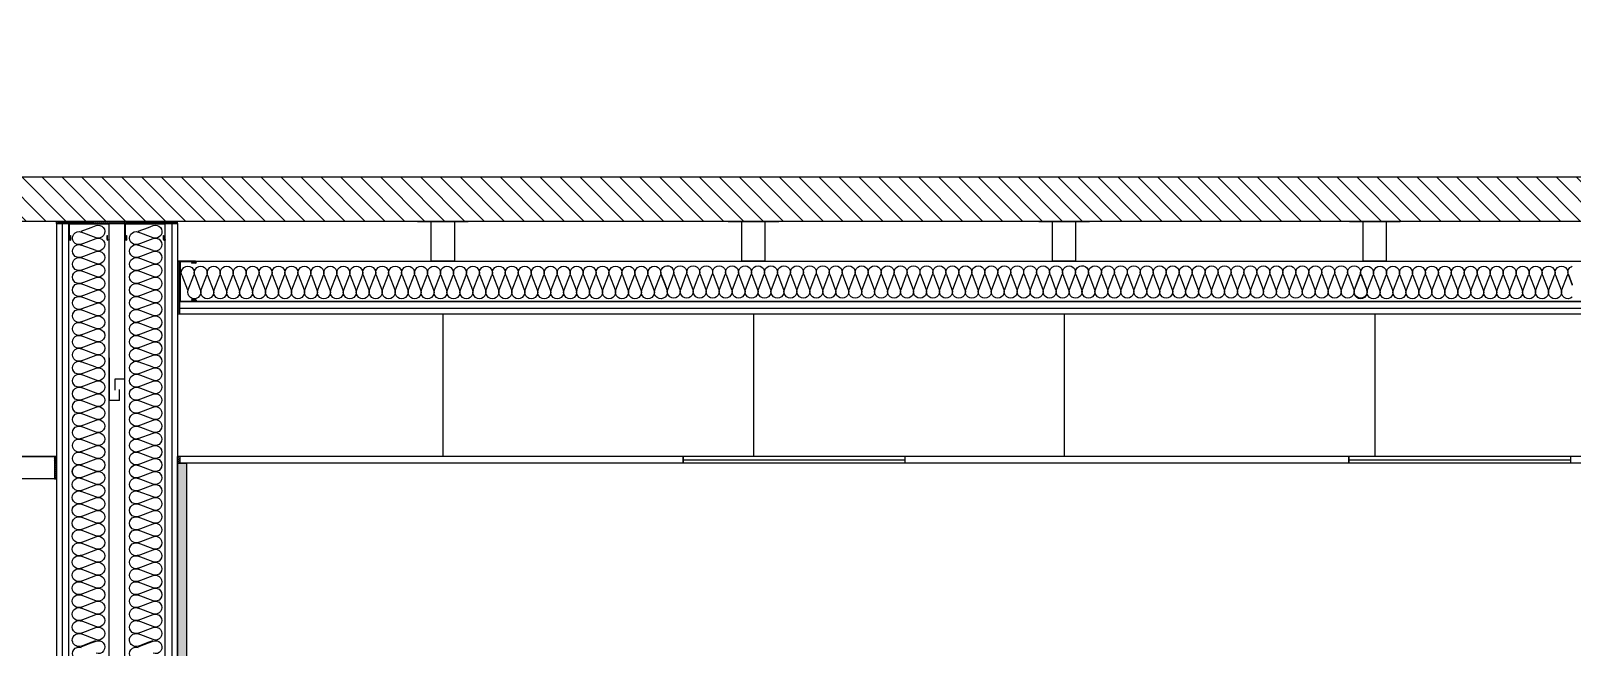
# Model space of a CAD drawing. Header units: millimetres. Extents: x 10 to 76.1, y 10 to 63.5.
# Drawn here: x 36.55 to 40.023, y 25.093 to 26.481 of the extents above; entities that cross this region are included whole.
import ezdxf

# ---------------------------------------------------------------- set-up
doc = ezdxf.new("R2010")
doc.units = ezdxf.units.MM
doc.linetypes.add('LÍNEAS_OCULTAS', pattern=[9.525, 6.35, -3.175])
for name, color, linetype in [('Cielo-razo', 2, 'Continuous'), ('durlok', 3, 'Continuous'), ('lana de vidrio', 2, 'Continuous'), ('Muros', 7, 'Continuous'), ('PERFILES', 2, 'Continuous'), ('Relleno', 9, 'Continuous')]:
    doc.layers.add(name, color=color, linetype=linetype)

# ---------------------------------------------------------------- blocks, each defined once
blk = doc.blocks.new('LP1-1')
at = {"layer": 'PERFILES'}
for p, q in [((-0.0964, 0.0391), (-0.0964, -0.0431)), ((0.1114, 0.0388), (0.1114, -0.0431)), ((0.0596, -0.0414), (0.0601, -0.0414)), ((0.0596, -0.0431), (0.0601, -0.0431))]:
    blk.add_line(p, q, dxfattribs=at)
at = {"layer": 'PERFILES', "color": 2}
for p, q in [((-0.0949, -0.0414), (-0.0949, 0.0386)), ((-0.0879, 0.0386), (-0.0879, 0.0185)), ((-0.0879, 0.0185), (-0.0865, 0.0185)), ((-0.0865, 0.0383), (-0.0865, 0.0185)), ((0.1015, 0.0396), (0.1015, 0.0184)), ((0.1015, 0.0184), (0.1032, 0.0184)), ((0.1032, 0.0392), (0.1032, 0.0184)), ((0.1096, -0.0414), (0.1096, 0.0392)), ((-0.0964, -0.0431), (-0.063, -0.0431)), ((-0.0949, -0.0414), (-0.063, -0.0414)), ((-0.063, -0.0414), (0.0596, -0.0414)), ((-0.063, -0.0431), (0.0596, -0.0431)), ((0.0601, -0.0414), (0.1096, -0.0414)), ((0.0601, -0.0431), (0.1114, -0.0431))]:
    blk.add_line(p, q, dxfattribs=at)
for centre, radius, start, end in [((-0.0914, 0.0387), 0.00497, 355.45799, 174.57688), ((-0.0914, 0.0385), 0.00349, 0.9781, 180.22008), ((0.1065, 0.0392), 0.00497, 355.45799, 174.57688), ((0.1064, 0.039), 0.00319, 3.69817, 175.10965)]:
    blk.add_arc(centre, radius, start, end, dxfattribs=at)

msp = doc.modelspace()

# ---------------------------------------------------------------- hatches: boundary and pattern name
at = {"extrusion": (-1.22465e-16, 0, -1)}
h = msp.add_hatch(dxfattribs=at)
h.set_pattern_fill('ANSI31', color=256, scale=0.001, angle=90)
h.set_pattern_definition([(135, (-49.5481468, 2.180903), (-0.00224506403, -0.00224506403), [])])
edge = h.paths.add_edge_path()
edge.add_line((-36.8806, 26.0523), (-36.6082, 26.0523))
edge.add_line((-36.8806, 26.0523), (-36.8806, 26.0473))
edge.add_line((-36.8806, 26.0473), (-36.6082, 26.0473))
edge.add_line((-36.6082, 26.0523), (-36.6082, 26.0473))
h = msp.add_hatch()
h.set_pattern_fill('ANSI31', color=256, scale=0.001, angle=90)
h.set_pattern_definition([(135, (26.381409, 2.040903), (-0.00224506403, -0.00224506403), [])])
h.paths.add_polyline_path([(36.8806, 25.8439), (36.8856, 25.8439), (36.8857, 25.9623), (36.8807, 25.9623)])
h = msp.add_hatch()
h.set_pattern_fill('ANSI31', color=256, scale=0.001, angle=90)
h.set_pattern_definition([(135, (26.1039175, 1.605903), (-0.00224506403, -0.00224506403), [])])
h.paths.add_polyline_path([(36.6032, 25.4723), (36.6082, 25.4723), (36.6082, 25.5223), (36.6032, 25.5223)])
h = msp.add_hatch(dxfattribs=at)
h.set_pattern_fill('ANSI31', color=256, scale=0.001, angle=90)
h.set_pattern_definition([(135, (-47.3849065, 1.605903), (-0.00224506403, -0.00224506403), [])])
h.paths.add_polyline_path([(-36.8856, 25.5073), (-36.8806, 25.5073), (-36.8806, 25.5223), (-36.8856, 25.5223)])
at = {"layer": 'Relleno'}
h = msp.add_hatch(dxfattribs=at)
h.set_pattern_fill('DOTS', color=256, scale=0.005, angle=90)
h.paths.add_polyline_path([(12.6675, 10.155), (12.6475, 10.155), (12.6475, 12.715), (12.6675, 12.715)])
h.paths.add_polyline_path([(12.96, 10.155), (12.94, 10.155), (12.94, 12.715), (12.96, 12.715)])
h.paths.add_polyline_path([(19.1807, 10.155), (19.1607, 10.155), (19.1607, 12.715), (19.1807, 12.715)])
h.paths.add_polyline_path([(36.6306, 10.155), (36.6506, 10.155), (36.6506, 12.7366), (36.6306, 12.7366)])
h.paths.add_polyline_path([(42.8514, 10.155), (42.8714, 10.155), (42.8714, 11.1), (42.8514, 11.1)])
h.paths.add_polyline_path([(43.1439, 10.155), (43.1639, 10.155), (43.1639, 11.1), (43.1439, 11.1)])
h.paths.add_polyline_path([(43.1439, 12.1), (43.1639, 12.1), (43.1639, 12.7366), (43.1439, 12.7366)])
h.paths.add_polyline_path([(42.8514, 12.1), (42.8714, 12.1), (42.8714, 12.7366), (42.8514, 12.7366)])
h.paths.add_polyline_path([(45.2921, 10.155), (45.3121, 10.155), (45.3121, 12.7366), (45.2921, 12.7366)])
h.paths.add_polyline_path([(36.8806, 25.5073), (36.9006, 25.5073), (36.9006, 22.9473), (36.8806, 22.9473)])
h.paths.add_polyline_path([(44.119, 23.9523), (44.139, 23.9523), (44.139, 22.9473), (44.119, 22.9473)])
h.paths.add_polyline_path([(44.1192, 24.8923), (44.1392, 24.8923), (44.1392, 25.1489), (44.1192, 25.1489)])
h.paths.add_polyline_path([(12.6675, 23.9214), (12.6475, 23.9214), (12.6475, 24.8664), (12.6675, 24.8664)])
h.paths.add_polyline_path([(12.6475, 25.8664), (12.6675, 25.8664), (12.6675, 26.4814), (12.6475, 26.4814)])
at = {"layer": 'Relleno', "linetype": 'Continuous', "extrusion": (-2.44929e-16, 0, -1)}
h = msp.add_hatch(dxfattribs=at)
h.set_pattern_fill('ANSI31', color=256, scale=0.01, style=0)
h.paths.add_polyline_path([(-44.6382, 26.1523), (-44.6382, 26.0523), (-34.9032, 26.0523), (-34.9032, 26.1523)])

# ---------------------------------------------------------------- linework, layer by layer
at = {"linetype": 'Continuous', "extrusion": (0, 1, 0)}
for p, q in [((34.9032, 26.1523), (44.6382, 26.1523)), ((36.6082, 26.0473), (36.6357, 26.0473)), ((36.8531, 24.8923), (36.8531, 26.0473)), ((36.8806, 26.0473), (36.8806, 24.8923)), ((35.1082, 25.5223), (36.6082, 25.5223)), ((36.6082, 25.4723), (35.1082, 25.4723))]:
    msp.add_line(p, q, dxfattribs=at)
at = {"extrusion": (-1.22465e-16, 0, -1)}
for p, q in [((36.6082, 26.0473), (36.6082, 26.0523)), ((36.8806, 26.0473), (36.8806, 26.0523)), ((36.6357, 26.0473), (36.8806, 26.0473)), ((36.7623, 26.0473), (36.7265, 26.0473)), ((36.8806, 26.0473), (36.8531, 26.0473)), ((43.402, 25.5223), (36.8806, 25.5223)), ((43.3946, 25.5073), (36.8806, 25.5073))]:
    msp.add_line(p, q, dxfattribs=at)
at = {"color": 3}
for p, q in [((37.4216, 26.0523), (37.5356, 26.0523)), ((38.1216, 26.0523), (38.2356, 26.0523)), ((38.8216, 26.0523), (38.9356, 26.0523)), ((39.5216, 26.0523), (39.6356, 26.0523))]:
    msp.add_line(p, q, dxfattribs=at)
for p, q in [((37.4786, 25.844), (37.4785, 25.5223)), ((38.1786, 25.844), (38.1785, 25.5223)), ((38.8786, 25.844), (38.8785, 25.5223)), ((39.5786, 25.844), (39.5785, 25.5223)), ((38.0199, 25.5148), (38.5199, 25.5148)), ((39.5199, 25.5148), (40.0199, 25.5148))]:
    msp.add_line(p, q)
at = {"color": 3, "extrusion": (-1.22465e-16, 0, -1)}
for p, q in [((36.7273, 25.6487), (36.7273, 25.7447)), ((36.7623, 25.6967), (36.7398, 25.6967)), ((36.7398, 25.6967), (36.7398, 25.6717)), ((36.7498, 25.6487), (36.7498, 25.6737)), ((36.7623, 25.6007), (36.7623, 25.6967)), ((36.7498, 25.6487), (36.7273, 25.6487))]:
    msp.add_line(p, q, dxfattribs=at)
at = {"linetype": 'Continuous', "extrusion": (-1.22465e-16, 0, -1)}
msp.add_line((36.6082, 25.5223), (35.1082, 25.5223), dxfattribs=at)
at = {"color": 3, "linetype": 'LÍNEAS_OCULTAS', "extrusion": (0, 1, 0)}
for p, q in [((38.0199, 25.5073), (38.0199, 25.5223)), ((38.5199, 25.5223), (38.5199, 25.5073)), ((39.5199, 25.5073), (39.5199, 25.5223)), ((40.0199, 25.5223), (40.0199, 25.5073))]:
    msp.add_line(p, q, dxfattribs=at)
at = {"color": 3, "linetype": 'LÍNEAS_OCULTAS', "extrusion": (-3.26019e-30, -2.30864e-30, -1)}
for p, q in [((38.0199, 25.5223), (38.0199, 25.5073)), ((39.5199, 25.5223), (39.5199, 25.5073))]:
    msp.add_line(p, q, dxfattribs=at)
at = {"color": 3}
for points in [[(37.4526, 26.0523), (37.5045, 26.0523), (37.5045, 25.9623), (37.4526, 25.9623)], [(38.1526, 26.0523), (38.2045, 26.0523), (38.2045, 25.9623), (38.1526, 25.9623)], [(38.8526, 26.0523), (38.9045, 26.0523), (38.9045, 25.9623), (38.8526, 25.9623)], [(39.5526, 26.0523), (39.6045, 26.0523), (39.6045, 25.9623), (39.5526, 25.9623)]]:
    msp.add_lwpolyline(points, close=True, dxfattribs=at)
for points in [[(36.8806, 25.8439), (36.8856, 25.8439), (36.8857, 25.9623), (36.8807, 25.9623)], [(36.6032, 25.4723), (36.6082, 25.4723), (36.6082, 25.5223), (36.6032, 25.5223)]]:
    msp.add_lwpolyline(points, close=True)
at = {"extrusion": (-1.22465e-16, 0, -1)}
msp.add_lwpolyline([(-36.8856, 25.5073), (-36.8806, 25.5073), (-36.8806, 25.5223), (-36.8856, 25.5223)], close=True, dxfattribs=at)
at = {"color": 1}
msp.add_lwpolyline([(36.8806, 25.5073), (36.9006, 25.5073), (36.9006, 22.9473), (36.8806, 22.9473)], close=True, dxfattribs=at)
at = {"layer": 'Cielo-razo', "linetype": 'Continuous', "extrusion": (0, 1, 0)}
msp.add_line((36.6082, 25.4723), (36.6082, 25.5223), dxfattribs=at)
at = {"layer": 'durlok', "extrusion": (-1.22465e-16, 0, -1)}
for p, q in [((36.6082, 26.0473), (36.6082, 22.8973)), ((36.6207, 26.0473), (36.6207, 22.8973)), ((36.7265, 22.8973), (36.7265, 26.0473)), ((36.7623, 22.8973), (36.7623, 26.0473)), ((36.8681, 26.0473), (36.8681, 22.8973))]:
    msp.add_line(p, q, dxfattribs=at)
at = {"layer": 'durlok', "linetype": 'Continuous', "extrusion": (0, 1, 0)}
msp.add_line((36.6356, 22.8973), (36.6357, 26.0473), dxfattribs=at)
at = {"layer": 'durlok'}
for p, q in [((36.8857, 25.9623), (43.6714, 25.9623)), ((36.8856, 25.8715), (43.6715, 25.8714)), ((36.8856, 25.8565), (43.6715, 25.8564))]:
    msp.add_line(p, q, dxfattribs=at)
at = {"layer": 'durlok', "linetype": 'Continuous', "extrusion": (1, -1.83697e-16, 0)}
for p, q in [((43.6715, 25.8714), (36.8856, 25.8715)), ((36.8856, 25.844), (43.6715, 25.8439))]:
    msp.add_line(p, q, dxfattribs=at)
at = {"layer": 'lana de vidrio', "color": 2, "extrusion": (-1.22465e-16, 0, -1)}
for p, q in [((36.6637, 26.0301), (36.6863, 26.0387)), ((36.6971, 26.0155), (36.6637, 26.0282)), ((36.6863, 26.0387), (36.6971, 26.0428)), ((36.7924, 26.0301), (36.815, 26.0387)), ((36.8258, 26.0155), (36.7924, 26.0282)), ((36.815, 26.0387), (36.8258, 26.0428)), ((36.6637, 26.0009), (36.6971, 26.0136)), ((36.6971, 25.9863), (36.6637, 25.999)), ((36.6637, 25.9717), (36.6971, 25.9844)), ((36.7924, 26.0009), (36.8258, 26.0136)), ((36.8258, 25.9863), (36.7924, 25.999)), ((36.7924, 25.9717), (36.8258, 25.9844)), ((36.6971, 25.9571), (36.6637, 25.9698)), ((36.6637, 25.9425), (36.6971, 25.9552)), ((36.8258, 25.9571), (36.7924, 25.9698)), ((36.7924, 25.9425), (36.8258, 25.9552)), ((36.6971, 25.9279), (36.6637, 25.9406)), ((36.6637, 25.9133), (36.6971, 25.926)), ((36.6971, 25.8987), (36.6637, 25.9114)), ((36.8258, 25.9279), (36.7924, 25.9406)), ((36.7924, 25.9133), (36.8258, 25.926)), ((36.8258, 25.8987), (36.7924, 25.9114)), ((36.8902, 25.9312), (36.9029, 25.8978)), ((36.9048, 25.8978), (36.9175, 25.9312)), ((36.9194, 25.9312), (36.9321, 25.8978)), ((36.934, 25.8978), (36.9467, 25.9312)), ((36.9486, 25.9312), (36.9613, 25.8978)), ((36.9632, 25.8978), (36.9759, 25.9312)), ((36.9778, 25.9312), (36.9905, 25.8978)), ((36.9924, 25.8978), (37.0051, 25.9312)), ((37.007, 25.9312), (37.0197, 25.8978)), ((37.0216, 25.8978), (37.0343, 25.9312)), ((37.0362, 25.9312), (37.0489, 25.8978)), ((37.0508, 25.8978), (37.0635, 25.9312)), ((37.0654, 25.9312), (37.0781, 25.8978)), ((37.08, 25.8978), (37.0927, 25.9312)), ((37.0946, 25.9312), (37.1073, 25.8978)), ((37.1092, 25.8978), (37.1219, 25.9312)), ((37.1238, 25.9312), (37.1365, 25.8978)), ((37.1385, 25.8978), (37.1511, 25.9312)), ((37.1385, 25.8978), (37.1511, 25.9312)), ((37.1531, 25.9312), (37.1658, 25.8978)), ((37.1531, 25.9312), (37.1658, 25.8978)), ((37.1677, 25.8978), (37.1804, 25.9312)), ((37.1823, 25.9312), (37.195, 25.8978)), ((37.1969, 25.8978), (37.2096, 25.9312)), ((37.2115, 25.9312), (37.2242, 25.8978)), ((37.2261, 25.8978), (37.2388, 25.9312)), ((37.2407, 25.9312), (37.2534, 25.8978)), ((37.2553, 25.8978), (37.268, 25.9312)), ((37.2699, 25.9312), (37.2826, 25.8978)), ((37.2845, 25.8978), (37.2972, 25.9312)), ((37.2991, 25.9312), (37.3118, 25.8978)), ((37.3137, 25.8978), (37.3264, 25.9312)), ((37.3283, 25.9312), (37.341, 25.8978)), ((37.3429, 25.8978), (37.3556, 25.9312)), ((37.3575, 25.9312), (37.3702, 25.8978)), ((37.3721, 25.8978), (37.3848, 25.9312)), ((37.3867, 25.9312), (37.3994, 25.8978)), ((37.4013, 25.8978), (37.414, 25.9312)), ((37.4159, 25.9312), (37.4286, 25.8978)), ((37.4305, 25.8978), (37.4432, 25.9312)), ((37.4451, 25.9312), (37.4578, 25.8978)), ((37.4597, 25.8978), (37.4724, 25.9312)), ((37.4743, 25.9312), (37.487, 25.8978)), ((37.4889, 25.8978), (37.5016, 25.9312)), ((37.4889, 25.8978), (37.5016, 25.9312)), ((37.5035, 25.9312), (37.5162, 25.8978)), ((37.5035, 25.9312), (37.5162, 25.8978)), ((37.5181, 25.8978), (37.5308, 25.9312)), ((37.5327, 25.9312), (37.5454, 25.8978)), ((37.5473, 25.8978), (37.56, 25.9312)), ((37.5619, 25.9312), (37.5746, 25.8978)), ((37.5765, 25.8978), (37.5892, 25.9312)), ((37.5911, 25.9312), (37.6038, 25.8978)), ((37.6057, 25.8978), (37.6184, 25.9312)), ((37.6203, 25.9312), (37.633, 25.8978)), ((37.6349, 25.8978), (37.6476, 25.9312)), ((37.6495, 25.9312), (37.6622, 25.8978)), ((37.6641, 25.8978), (37.6768, 25.9312)), ((37.6787, 25.9312), (37.6914, 25.8978)), ((37.6933, 25.8978), (37.706, 25.9312)), ((37.7079, 25.9312), (37.7206, 25.8978)), ((37.7225, 25.8978), (37.7352, 25.9312)), ((37.7371, 25.9312), (37.7498, 25.8978)), ((37.7517, 25.8978), (37.7644, 25.9312)), ((37.7663, 25.9312), (37.779, 25.8978)), ((37.7809, 25.8978), (37.7936, 25.9312)), ((37.7955, 25.9312), (37.8082, 25.8978)), ((37.8101, 25.8978), (37.8228, 25.9312)), ((37.8247, 25.9312), (37.8374, 25.8978)), ((37.8393, 25.8978), (37.852, 25.9312)), ((37.8539, 25.9312), (37.8666, 25.8978)), ((37.8685, 25.8978), (37.8812, 25.9312)), ((37.8831, 25.9312), (37.8958, 25.8978)), ((37.8977, 25.8978), (37.9104, 25.9312)), ((37.9123, 25.9312), (37.925, 25.8978)), ((37.927, 25.8978), (37.9396, 25.9312)), ((37.9416, 25.9312), (37.9543, 25.8978)), ((37.9562, 25.8978), (37.9689, 25.9312)), ((37.9707, 25.9325), (37.9793, 25.9099)), ((37.9708, 25.9312), (37.9794, 25.9086)), ((37.9853, 25.8991), (37.998, 25.9325)), ((37.9999, 25.9325), (38.0126, 25.8991)), ((38.0145, 25.8991), (38.0272, 25.9325)), ((38.0291, 25.9325), (38.0418, 25.8991)), ((38.0437, 25.8991), (38.0564, 25.9325)), ((38.0583, 25.9325), (38.071, 25.8991)), ((38.0729, 25.8991), (38.0856, 25.9325)), ((38.0875, 25.9325), (38.1002, 25.8991)), ((38.1021, 25.8991), (38.1148, 25.9325)), ((38.1167, 25.9325), (38.1294, 25.8991)), ((38.1313, 25.8991), (38.144, 25.9325)), ((38.1459, 25.9325), (38.1586, 25.8991)), ((38.1605, 25.8991), (38.1732, 25.9325)), ((38.1751, 25.9325), (38.1878, 25.8991)), ((38.1897, 25.8991), (38.2024, 25.9325)), ((38.2043, 25.9325), (38.217, 25.8991)), ((38.2189, 25.8991), (38.2316, 25.9325)), ((38.2335, 25.9325), (38.2462, 25.8991)), ((38.2481, 25.8991), (38.2608, 25.9325)), ((38.2627, 25.9325), (38.2754, 25.8991)), ((38.2773, 25.8991), (38.29, 25.9325)), ((38.2919, 25.9325), (38.3046, 25.8991)), ((38.3065, 25.8991), (38.3192, 25.9325)), ((38.3211, 25.9325), (38.3338, 25.8991)), ((38.3357, 25.8991), (38.3484, 25.9325)), ((38.3503, 25.9325), (38.363, 25.8991)), ((38.3503, 25.9323), (38.363, 25.8988)), ((38.3649, 25.8991), (38.3776, 25.9325)), ((38.3649, 25.8988), (38.3776, 25.9323)), ((38.3795, 25.9323), (38.3922, 25.8988)), ((38.3941, 25.8988), (38.4068, 25.9323)), ((38.4087, 25.9323), (38.4214, 25.8988)), ((38.4233, 25.8988), (38.436, 25.9323)), ((38.438, 25.9323), (38.4506, 25.8988)), ((38.4526, 25.8988), (38.4653, 25.9323)), ((38.4672, 25.9323), (38.4799, 25.8988)), ((38.4818, 25.8988), (38.4945, 25.9323)), ((38.4964, 25.9323), (38.5091, 25.8988)), ((38.511, 25.8988), (38.5237, 25.9323)), ((38.5256, 25.9323), (38.5383, 25.8988)), ((38.5402, 25.8988), (38.5529, 25.9323)), ((38.5548, 25.9323), (38.5675, 25.8988)), ((38.5694, 25.8988), (38.5821, 25.9323)), ((38.584, 25.9323), (38.5967, 25.8988)), ((38.5986, 25.8988), (38.6113, 25.9323)), ((38.6132, 25.9323), (38.6259, 25.8988)), ((38.6278, 25.8988), (38.6405, 25.9323)), ((38.6424, 25.9323), (38.6551, 25.8988)), ((38.657, 25.8988), (38.6697, 25.9323)), ((38.6716, 25.9323), (38.6843, 25.8988)), ((38.6862, 25.8988), (38.6989, 25.9323)), ((38.7008, 25.9323), (38.7135, 25.8988)), ((38.7154, 25.8988), (38.7281, 25.9323)), ((38.73, 25.9323), (38.7427, 25.8988)), ((38.7446, 25.8988), (38.7573, 25.9323)), ((38.7592, 25.9323), (38.7719, 25.8988)), ((38.7738, 25.8988), (38.7865, 25.9323)), ((38.7884, 25.9323), (38.8011, 25.8988)), ((38.803, 25.8988), (38.8157, 25.9323)), ((38.8176, 25.9323), (38.8303, 25.8988)), ((38.8322, 25.8988), (38.8449, 25.9323)), ((38.8468, 25.9323), (38.8595, 25.8988)), ((38.8614, 25.8988), (38.8741, 25.9323)), ((38.876, 25.9323), (38.8887, 25.8988)), ((38.8906, 25.8988), (38.9033, 25.9323)), ((38.9051, 25.9325), (38.9137, 25.9099)), ((38.9052, 25.9323), (38.9138, 25.9096)), ((38.9197, 25.8991), (38.9324, 25.9325)), ((38.9343, 25.9325), (38.947, 25.8991)), ((38.9489, 25.8991), (38.9616, 25.9325)), ((38.9635, 25.9325), (38.9762, 25.8991)), ((38.9781, 25.8991), (38.9908, 25.9325)), ((38.9927, 25.9325), (39.0054, 25.8991)), ((39.0073, 25.8991), (39.02, 25.9325)), ((39.0219, 25.9325), (39.0346, 25.8991)), ((39.0365, 25.8991), (39.0492, 25.9325)), ((39.0511, 25.9325), (39.0638, 25.8991)), ((39.0657, 25.8991), (39.0784, 25.9325)), ((39.0803, 25.9325), (39.093, 25.8991)), ((39.0949, 25.8991), (39.1076, 25.9325)), ((39.1095, 25.9325), (39.1222, 25.8991)), ((39.1241, 25.8991), (39.1368, 25.9325)), ((39.1387, 25.9325), (39.1514, 25.8991)), ((39.1533, 25.8991), (39.166, 25.9325)), ((39.1679, 25.9325), (39.1806, 25.8991)), ((39.1825, 25.8991), (39.1952, 25.9325)), ((39.1971, 25.9325), (39.2098, 25.8991)), ((39.2117, 25.8991), (39.2244, 25.9325)), ((39.2264, 25.9325), (39.2391, 25.8991)), ((39.241, 25.8991), (39.2537, 25.9325)), ((39.2556, 25.9325), (39.2683, 25.8991)), ((39.2702, 25.8991), (39.2829, 25.9325)), ((39.2848, 25.9325), (39.2975, 25.8991)), ((39.2848, 25.9323), (39.2975, 25.8988)), ((39.2994, 25.8991), (39.3121, 25.9325)), ((39.2994, 25.8988), (39.3121, 25.9323)), ((39.314, 25.9323), (39.3267, 25.8988)), ((39.3286, 25.8988), (39.3413, 25.9323)), ((39.3432, 25.9323), (39.3559, 25.8988)), ((39.3578, 25.8988), (39.3705, 25.9323)), ((39.3724, 25.9323), (39.3851, 25.8988)), ((39.387, 25.8988), (39.3997, 25.9323)), ((39.4016, 25.9323), (39.4143, 25.8988)), ((39.4162, 25.8988), (39.4289, 25.9323)), ((39.4308, 25.9323), (39.4435, 25.8988)), ((39.4454, 25.8988), (39.4581, 25.9323)), ((39.46, 25.9323), (39.4727, 25.8988)), ((39.4746, 25.8988), (39.4873, 25.9323)), ((39.4892, 25.9323), (39.5019, 25.8988)), ((39.5038, 25.8988), (39.5165, 25.9323)), ((39.5184, 25.9323), (39.5311, 25.8988)), ((39.533, 25.8988), (39.5457, 25.9323)), ((39.533, 25.8978), (39.5457, 25.9312)), ((39.5476, 25.9323), (39.5603, 25.8988)), ((39.5476, 25.9312), (39.5603, 25.8978)), ((39.5622, 25.8978), (39.5749, 25.9312)), ((39.5768, 25.9312), (39.5895, 25.8978)), ((39.5914, 25.8978), (39.6041, 25.9312)), ((39.606, 25.9312), (39.6187, 25.8978)), ((39.6206, 25.8978), (39.6333, 25.9312)), ((39.6352, 25.9312), (39.6479, 25.8978)), ((39.6498, 25.8978), (39.6625, 25.9312)), ((39.6644, 25.9312), (39.6771, 25.8978)), ((39.679, 25.8978), (39.6917, 25.9312)), ((39.6936, 25.9312), (39.7063, 25.8978)), ((39.7082, 25.8978), (39.7209, 25.9312)), ((39.7228, 25.9312), (39.7355, 25.8978)), ((39.7374, 25.8978), (39.7501, 25.9312)), ((39.752, 25.9312), (39.7647, 25.8978)), ((39.7666, 25.8978), (39.7793, 25.9312)), ((39.7812, 25.9312), (39.7939, 25.8978)), ((39.7958, 25.8978), (39.8085, 25.9312)), ((39.8104, 25.9312), (39.8231, 25.8978)), ((39.825, 25.8978), (39.8377, 25.9312)), ((39.8396, 25.9312), (39.8523, 25.8978)), ((39.8542, 25.8978), (39.8669, 25.9312)), ((39.8688, 25.9312), (39.8815, 25.8978)), ((39.8834, 25.8978), (39.8961, 25.9312)), ((39.898, 25.9312), (39.9107, 25.8978)), ((39.9126, 25.8978), (39.9253, 25.9312)), ((39.9272, 25.9312), (39.9399, 25.8978)), ((39.9418, 25.8978), (39.9545, 25.9312)), ((39.9564, 25.9312), (39.9691, 25.8978)), ((39.971, 25.8978), (39.9837, 25.9312)), ((39.9856, 25.9312), (39.9983, 25.8978)), ((40.0002, 25.8978), (40.0129, 25.9312)), ((40.0148, 25.9325), (40.0234, 25.9099)), ((40.0148, 25.9312), (40.0234, 25.9086)), ((36.6637, 25.8841), (36.6971, 25.8968)), ((36.6971, 25.8695), (36.6637, 25.8822)), ((36.7924, 25.8841), (36.8258, 25.8968)), ((36.8258, 25.8695), (36.7924, 25.8822)), ((37.9793, 25.9099), (37.9834, 25.8991)), ((37.9794, 25.9086), (37.9834, 25.8978)), ((38.9137, 25.9099), (38.9178, 25.8991)), ((38.9138, 25.9096), (38.9179, 25.8989)), ((36.6637, 25.8549), (36.6971, 25.8676)), ((36.6971, 25.8403), (36.6637, 25.853)), ((36.7924, 25.8549), (36.8258, 25.8676)), ((36.8258, 25.8403), (36.7924, 25.853)), ((36.6637, 25.8257), (36.6971, 25.8384)), ((36.6971, 25.8111), (36.6637, 25.8238)), ((36.6637, 25.7965), (36.6971, 25.8092)), ((36.7924, 25.8257), (36.8258, 25.8384)), ((36.8258, 25.8111), (36.7924, 25.8238)), ((36.7924, 25.7965), (36.8258, 25.8092)), ((36.6971, 25.7819), (36.6637, 25.7946)), ((36.6637, 25.7673), (36.6971, 25.78)), ((36.8258, 25.7819), (36.7924, 25.7946)), ((36.7924, 25.7673), (36.8258, 25.78)), ((36.6971, 25.7527), (36.6637, 25.7654)), ((36.6637, 25.7381), (36.6971, 25.7508)), ((36.8258, 25.7527), (36.7924, 25.7654)), ((36.7924, 25.7381), (36.8258, 25.7508)), ((36.6971, 25.7235), (36.6637, 25.7362)), ((36.6637, 25.7089), (36.6971, 25.7216)), ((36.6971, 25.6943), (36.6637, 25.707)), ((36.8258, 25.7235), (36.7924, 25.7362)), ((36.7924, 25.7089), (36.8258, 25.7216)), ((36.8258, 25.6943), (36.7924, 25.707)), ((36.6637, 25.6797), (36.6971, 25.6924)), ((36.6971, 25.6651), (36.6637, 25.6778)), ((36.7924, 25.6797), (36.8258, 25.6924)), ((36.8258, 25.6651), (36.7924, 25.6778)), ((36.6637, 25.6505), (36.6971, 25.6631)), ((36.6971, 25.6358), (36.6637, 25.6485)), ((36.6637, 25.6212), (36.6971, 25.6339)), ((36.7924, 25.6505), (36.8258, 25.6631)), ((36.8258, 25.6358), (36.7924, 25.6485)), ((36.7924, 25.6212), (36.8258, 25.6339)), ((36.6971, 25.6066), (36.6637, 25.6193)), ((36.6637, 25.592), (36.6971, 25.6047)), ((36.8258, 25.6066), (36.7924, 25.6193)), ((36.7924, 25.592), (36.8258, 25.6047)), ((36.6971, 25.5774), (36.6637, 25.5901)), ((36.6637, 25.5628), (36.6971, 25.5755)), ((36.8258, 25.5774), (36.7924, 25.5901)), ((36.7924, 25.5628), (36.8258, 25.5755)), ((36.6971, 25.5482), (36.6637, 25.5609)), ((36.6637, 25.5336), (36.6971, 25.5463)), ((36.6971, 25.519), (36.6637, 25.5317)), ((36.8258, 25.5482), (36.7924, 25.5609)), ((36.7924, 25.5336), (36.8258, 25.5463)), ((36.8258, 25.519), (36.7924, 25.5317)), ((36.6969, 25.4898), (36.6634, 25.5025)), ((36.6637, 25.5044), (36.6971, 25.5171)), ((36.6971, 25.4898), (36.6637, 25.5025)), ((36.8256, 25.4898), (36.7921, 25.5025)), ((36.7924, 25.5044), (36.8258, 25.5171)), ((36.8258, 25.4898), (36.7924, 25.5025)), ((36.6634, 25.4752), (36.6969, 25.4879)), ((36.6969, 25.4606), (36.6634, 25.4733)), ((36.6634, 25.446), (36.6969, 25.4587)), ((36.6637, 25.4752), (36.6971, 25.4879)), ((36.7921, 25.4752), (36.8256, 25.4879)), ((36.8256, 25.4606), (36.7921, 25.4733)), ((36.7921, 25.446), (36.8256, 25.4587)), ((36.7924, 25.4752), (36.8258, 25.4879)), ((36.6969, 25.4314), (36.6634, 25.4441)), ((36.6634, 25.4168), (36.6969, 25.4295)), ((36.8256, 25.4314), (36.7921, 25.4441)), ((36.7921, 25.4168), (36.8256, 25.4295)), ((36.6969, 25.4022), (36.6634, 25.4149)), ((36.6634, 25.3876), (36.6969, 25.4003)), ((36.8256, 25.4022), (36.7921, 25.4149)), ((36.7921, 25.3876), (36.8256, 25.4003)), ((36.6969, 25.373), (36.6634, 25.3857)), ((36.6634, 25.3584), (36.6969, 25.3711)), ((36.6969, 25.3438), (36.6634, 25.3565)), ((36.8256, 25.373), (36.7921, 25.3857)), ((36.7921, 25.3584), (36.8256, 25.3711)), ((36.8256, 25.3438), (36.7921, 25.3565)), ((36.6634, 25.3292), (36.6969, 25.3419)), ((36.6969, 25.3146), (36.6634, 25.3273)), ((36.7921, 25.3292), (36.8256, 25.3419)), ((36.8256, 25.3146), (36.7921, 25.3273)), ((36.6634, 25.3), (36.6969, 25.3127)), ((36.6969, 25.2854), (36.6634, 25.2981)), ((36.7921, 25.3), (36.8256, 25.3127)), ((36.8256, 25.2854), (36.7921, 25.2981)), ((36.6634, 25.2708), (36.6969, 25.2835)), ((36.6969, 25.2562), (36.6634, 25.2689)), ((36.6634, 25.2416), (36.6969, 25.2543)), ((36.7921, 25.2708), (36.8256, 25.2835)), ((36.8256, 25.2562), (36.7921, 25.2689)), ((36.7921, 25.2416), (36.8256, 25.2543)), ((36.6969, 25.227), (36.6634, 25.2397)), ((36.6634, 25.2124), (36.6969, 25.2251)), ((36.8256, 25.227), (36.7921, 25.2397)), ((36.7921, 25.2124), (36.8256, 25.2251)), ((36.6969, 25.1978), (36.6634, 25.2105)), ((36.6634, 25.1832), (36.6969, 25.1959)), ((36.6969, 25.1686), (36.6634, 25.1813)), ((36.8256, 25.1978), (36.7921, 25.2105)), ((36.7921, 25.1832), (36.8256, 25.1959)), ((36.8256, 25.1686), (36.7921, 25.1813)), ((36.6634, 25.154), (36.6969, 25.1667)), ((36.6969, 25.1394), (36.6634, 25.1521)), ((36.7921, 25.154), (36.8256, 25.1667)), ((36.8256, 25.1394), (36.7921, 25.1521)), ((36.6634, 25.1248), (36.6969, 25.1375)), ((36.6969, 25.1102), (36.6634, 25.1229)), ((36.7921, 25.1248), (36.8256, 25.1375)), ((36.8256, 25.1102), (36.7921, 25.1229)), ((36.6634, 25.0956), (36.6861, 25.1042)), ((36.6637, 25.0941), (36.6863, 25.1027)), ((36.6861, 25.1042), (36.6969, 25.1083)), ((36.6863, 25.1027), (36.6971, 25.1068)), ((36.7922, 25.0956), (36.8148, 25.1042)), ((36.7924, 25.0941), (36.815, 25.1027)), ((36.8148, 25.1042), (36.8256, 25.1083)), ((36.815, 25.1027), (36.8258, 25.1068))]:
    msp.add_line(p, q, dxfattribs=at)
for centre, start, end in [((-36.6585, 26.0145), 249.2034, 110.7966), ((-36.7023, 26.0291), 69.2034, 139.1205), ((-36.7023, 26.0291), 139.145, 290.7966), ((-36.7023, 25.9999), 69.2034, 290.7966), ((-36.7872, 26.0145), 249.2034, 110.7966), ((-36.831, 26.0291), 69.2034, 139.1205), ((-36.831, 26.0291), 139.145, 290.7966), ((-36.831, 25.9999), 69.2034, 290.7966), ((-36.6585, 25.9853), 249.2034, 110.7966), ((-36.7023, 25.9707), 69.2034, 290.7966), ((-36.7872, 25.9853), 249.2034, 110.7966), ((-36.831, 25.9707), 69.2034, 290.7966), ((-36.6585, 25.9561), 249.2034, 110.7966), ((-36.7023, 25.9415), 69.2034, 290.7966), ((-36.7872, 25.9561), 249.2034, 110.7966), ((-36.831, 25.9415), 69.2034, 290.7966), ((-36.9039, 25.9364), 339.2034, 200.7966), ((-36.9331, 25.9364), 339.2034, 200.7966), ((-36.9623, 25.9364), 339.2034, 200.7966), ((-36.9915, 25.9364), 339.2034, 200.7966), ((-37.0207, 25.9364), 339.2034, 200.7966), ((-37.0499, 25.9364), 339.2034, 200.7966), ((-37.0791, 25.9364), 339.2034, 200.7966), ((-37.1083, 25.9364), 339.2034, 200.7966), ((-37.1375, 25.9364), 339.2034, 200.7966), ((-37.1667, 25.9364), 339.2034, 200.7966), ((-37.1959, 25.9364), 339.2034, 200.7966), ((-37.2251, 25.9364), 339.2034, 200.7966), ((-37.2543, 25.9364), 339.2034, 200.7966), ((-37.2835, 25.9364), 339.2034, 200.7966), ((-37.3127, 25.9364), 339.2034, 200.7966), ((-37.3419, 25.9364), 339.2034, 200.7966), ((-37.3711, 25.9364), 339.2034, 200.7966), ((-37.4003, 25.9364), 339.2034, 200.7966), ((-37.4295, 25.9364), 339.2034, 200.7966), ((-37.4587, 25.9364), 339.2034, 200.7966), ((-37.4879, 25.9364), 339.2034, 200.7966), ((-37.5171, 25.9364), 339.2034, 200.7966), ((-37.5464, 25.9364), 339.2034, 200.7966), ((-37.5756, 25.9364), 339.2034, 200.7966), ((-37.6048, 25.9364), 339.2034, 200.7966), ((-37.634, 25.9364), 339.2034, 200.7966), ((-37.6632, 25.9364), 339.2034, 200.7966), ((-37.6924, 25.9364), 339.2034, 200.7966), ((-37.7216, 25.9364), 339.2034, 200.7966), ((-37.7508, 25.9364), 339.2034, 200.7966), ((-37.78, 25.9364), 339.2034, 200.7966), ((-37.8092, 25.9364), 339.2034, 200.7966), ((-37.8384, 25.9364), 339.2034, 200.7966), ((-37.8676, 25.9364), 339.2034, 200.7966), ((-37.8968, 25.9364), 339.2034, 200.7966), ((-37.926, 25.9364), 339.2034, 200.7966), ((-37.9552, 25.9364), 339.2034, 200.7966), ((-37.9843, 25.9377), 339.2034, 69.7661), ((-37.9843, 25.9377), 69.7858, 200.7966), ((-38.0135, 25.9377), 339.2034, 200.7966), ((-38.0428, 25.9377), 339.2034, 200.7966), ((-38.072, 25.9377), 339.2034, 200.7966), ((-38.1012, 25.9377), 339.2034, 200.7966), ((-38.1304, 25.9377), 339.2034, 200.7966), ((-38.1596, 25.9377), 339.2034, 200.7966), ((-38.1888, 25.9377), 339.2034, 200.7966), ((-38.218, 25.9377), 339.2034, 200.7966), ((-38.2472, 25.9377), 339.2034, 200.7966), ((-38.2764, 25.9377), 339.2034, 200.7966), ((-38.3056, 25.9377), 339.2034, 200.7966), ((-38.3348, 25.9377), 339.2034, 200.7966), ((-38.364, 25.9377), 339.2034, 200.7966), ((-38.364, 25.9375), 339.2034, 200.7966), ((-38.3932, 25.9375), 339.2034, 200.7966), ((-38.4224, 25.9375), 339.2034, 200.7966), ((-38.4516, 25.9375), 339.2034, 200.7966), ((-38.4808, 25.9375), 339.2034, 200.7966), ((-38.51, 25.9375), 339.2034, 200.7966), ((-38.5392, 25.9375), 339.2034, 200.7966), ((-38.5684, 25.9375), 339.2034, 200.7966), ((-38.5976, 25.9375), 339.2034, 200.7966), ((-38.6268, 25.9375), 339.2034, 200.7966), ((-38.656, 25.9375), 339.2034, 200.7966), ((-38.6852, 25.9375), 339.2034, 200.7966), ((-38.7144, 25.9375), 339.2034, 200.7966), ((-38.7436, 25.9375), 339.2034, 200.7966), ((-38.7728, 25.9375), 339.2034, 200.7966), ((-38.802, 25.9375), 339.2034, 200.7966), ((-38.8312, 25.9375), 339.2034, 200.7966), ((-38.8605, 25.9375), 339.2034, 200.7966), ((-38.8897, 25.9375), 339.2034, 200.7966), ((-38.9188, 25.9377), 339.2034, 69.7661), ((-38.9188, 25.9377), 69.7858, 200.7966), ((-38.948, 25.9377), 339.2034, 200.7966), ((-38.9772, 25.9377), 339.2034, 200.7966), ((-39.0064, 25.9377), 339.2034, 200.7966), ((-39.0356, 25.9377), 339.2034, 200.7966), ((-39.0648, 25.9377), 339.2034, 200.7966), ((-39.094, 25.9377), 339.2034, 200.7966), ((-39.1232, 25.9377), 339.2034, 200.7966), ((-39.1524, 25.9377), 339.2034, 200.7966), ((-39.1816, 25.9377), 339.2034, 200.7966), ((-39.2108, 25.9377), 339.2034, 200.7966), ((-39.24, 25.9377), 339.2034, 200.7966), ((-39.2692, 25.9377), 339.2034, 200.7966), ((-39.2984, 25.9375), 339.2034, 200.7966), ((-39.2984, 25.9377), 339.2034, 200.7966), ((-39.3276, 25.9375), 339.2034, 200.7966), ((-39.3568, 25.9375), 339.2034, 200.7966), ((-39.386, 25.9375), 339.2034, 200.7966), ((-39.4152, 25.9375), 339.2034, 200.7966), ((-39.4444, 25.9375), 339.2034, 200.7966), ((-39.4736, 25.9375), 339.2034, 200.7966), ((-39.5028, 25.9375), 339.2034, 200.7966), ((-39.532, 25.9375), 339.2034, 200.7966), ((-39.5612, 25.9364), 339.2034, 200.7966), ((-39.5904, 25.9364), 339.2034, 200.7966), ((-39.6196, 25.9364), 339.2034, 200.7966), ((-39.6488, 25.9364), 339.2034, 200.7966), ((-39.678, 25.9364), 339.2034, 200.7966), ((-39.7072, 25.9364), 339.2034, 200.7966), ((-39.7364, 25.9364), 339.2034, 200.7966), ((-39.7656, 25.9364), 339.2034, 200.7966), ((-39.7948, 25.9364), 339.2034, 200.7966), ((-39.8241, 25.9364), 339.2034, 200.7966), ((-39.8533, 25.9364), 339.2034, 200.7966), ((-39.8825, 25.9364), 339.2034, 200.7966), ((-39.9117, 25.9364), 339.2034, 200.7966), ((-39.9409, 25.9364), 339.2034, 200.7966), ((-39.9701, 25.9364), 339.2034, 200.7966), ((-39.9993, 25.9364), 339.2034, 200.7966), ((-40.0284, 25.9377), 339.2034, 69.7661), ((-36.6585, 25.9269), 249.2034, 110.7966), ((-36.6585, 25.8977), 249.2034, 110.7966), ((-36.7023, 25.9123), 69.2034, 290.7966), ((-36.7872, 25.9269), 249.2034, 110.7966), ((-36.7872, 25.8977), 249.2034, 110.7966), ((-36.831, 25.9123), 69.2034, 290.7966), ((-36.6585, 25.8685), 249.2034, 110.7966), ((-36.7023, 25.8831), 69.2034, 290.7966), ((-36.7872, 25.8685), 249.2034, 110.7966), ((-36.831, 25.8831), 69.2034, 290.7966), ((-36.9185, 25.8926), 159.2034, 20.7966), ((-36.9477, 25.8926), 159.2034, 20.7966), ((-36.9769, 25.8926), 159.2034, 20.7966), ((-37.0061, 25.8926), 159.2034, 20.7966), ((-37.0353, 25.8926), 159.2034, 20.7966), ((-37.0645, 25.8926), 159.2034, 20.7966), ((-37.0937, 25.8926), 159.2034, 20.7966), ((-37.1229, 25.8926), 159.2034, 20.7966), ((-37.1521, 25.8926), 159.2034, 20.7966), ((-37.1521, 25.8926), 159.2034, 20.7966), ((-37.1813, 25.8926), 159.2034, 20.7966), ((-37.2105, 25.8926), 159.2034, 20.7966), ((-37.2397, 25.8926), 159.2034, 20.7966), ((-37.2689, 25.8926), 159.2034, 20.7966), ((-37.2981, 25.8926), 159.2034, 20.7966), ((-37.3273, 25.8926), 159.2034, 20.7966), ((-37.3565, 25.8926), 159.2034, 20.7966), ((-37.3857, 25.8926), 159.2034, 20.7966), ((-37.4149, 25.8926), 159.2034, 20.7966), ((-37.4441, 25.8926), 159.2034, 20.7966), ((-37.4733, 25.8926), 159.2034, 20.7966), ((-37.5025, 25.8926), 159.2034, 20.7966), ((-37.5025, 25.8926), 159.2034, 20.7966), ((-37.5317, 25.8926), 159.2034, 20.7966), ((-37.561, 25.8926), 159.2034, 20.7966), ((-37.5902, 25.8926), 159.2034, 20.7966), ((-37.6194, 25.8926), 159.2034, 20.7966), ((-37.6486, 25.8926), 159.2034, 20.7966), ((-37.6778, 25.8926), 159.2034, 20.7966), ((-37.707, 25.8926), 159.2034, 20.7966), ((-37.7362, 25.8926), 159.2034, 20.7966), ((-37.7654, 25.8926), 159.2034, 20.7966), ((-37.7946, 25.8926), 159.2034, 20.7966), ((-37.8238, 25.8926), 159.2034, 20.7966), ((-37.853, 25.8926), 159.2034, 20.7966), ((-37.8822, 25.8926), 159.2034, 20.7966), ((-37.9114, 25.8926), 159.2034, 20.7966), ((-37.9406, 25.8926), 159.2034, 20.7966), ((-37.9698, 25.8926), 229.145, 20.7966), ((-37.9698, 25.8926), 159.2034, 229.1205), ((-37.9989, 25.8939), 159.2034, 20.7966), ((-38.0281, 25.8939), 159.2034, 20.7966), ((-38.0574, 25.8939), 159.2034, 20.7966), ((-38.0866, 25.8939), 159.2034, 20.7966), ((-38.1158, 25.8939), 159.2034, 20.7966), ((-38.145, 25.8939), 159.2034, 20.7966), ((-38.1742, 25.8939), 159.2034, 20.7966), ((-38.2034, 25.8939), 159.2034, 20.7966), ((-38.2326, 25.8939), 159.2034, 20.7966), ((-38.2618, 25.8939), 159.2034, 20.7966), ((-38.291, 25.8939), 159.2034, 20.7966), ((-38.3202, 25.8939), 159.2034, 20.7966), ((-38.3494, 25.8939), 159.2034, 20.7966), ((-38.3786, 25.8937), 159.2034, 20.7966), ((-38.4078, 25.8937), 159.2034, 20.7966), ((-38.437, 25.8937), 159.2034, 20.7966), ((-38.4662, 25.8937), 159.2034, 20.7966), ((-38.4954, 25.8937), 159.2034, 20.7966), ((-38.5246, 25.8937), 159.2034, 20.7966), ((-38.5538, 25.8937), 159.2034, 20.7966), ((-38.583, 25.8937), 159.2034, 20.7966), ((-38.6122, 25.8937), 159.2034, 20.7966), ((-38.6414, 25.8937), 159.2034, 20.7966), ((-38.6706, 25.8937), 159.2034, 20.7966), ((-38.6998, 25.8937), 159.2034, 20.7966), ((-38.729, 25.8937), 159.2034, 20.7966), ((-38.7582, 25.8937), 159.2034, 20.7966), ((-38.7874, 25.8937), 159.2034, 20.7966), ((-38.8166, 25.8937), 159.2034, 20.7966), ((-38.8459, 25.8937), 159.2034, 20.7966), ((-38.8751, 25.8937), 159.2034, 20.7966), ((-38.9043, 25.8937), 229.145, 20.7966), ((-38.9043, 25.8937), 159.2034, 229.1205), ((-38.9334, 25.8939), 159.2034, 20.7966), ((-38.9626, 25.8939), 159.2034, 20.7966), ((-38.9918, 25.8939), 159.2034, 20.7966), ((-39.021, 25.8939), 159.2034, 20.7966), ((-39.0502, 25.8939), 159.2034, 20.7966), ((-39.0794, 25.8939), 159.2034, 20.7966), ((-39.1086, 25.8939), 159.2034, 20.7966), ((-39.1378, 25.8939), 159.2034, 20.7966), ((-39.167, 25.8939), 159.2034, 20.7966), ((-39.1962, 25.8939), 159.2034, 20.7966), ((-39.2254, 25.8939), 159.2034, 20.7966), ((-39.2546, 25.8939), 159.2034, 20.7966), ((-39.2838, 25.8939), 159.2034, 20.7966), ((-39.313, 25.8937), 159.2034, 20.7966), ((-39.3422, 25.8937), 159.2034, 20.7966), ((-39.3714, 25.8937), 159.2034, 20.7966), ((-39.4006, 25.8937), 159.2034, 20.7966), ((-39.4298, 25.8937), 159.2034, 20.7966), ((-39.459, 25.8937), 159.2034, 20.7966), ((-39.4882, 25.8937), 159.2034, 20.7966), ((-39.5174, 25.8937), 159.2034, 20.7966), ((-39.5466, 25.8937), 159.2034, 20.7966), ((-39.5466, 25.8926), 159.2034, 20.7966), ((-39.5758, 25.8926), 159.2034, 20.7966), ((-39.605, 25.8926), 159.2034, 20.7966), ((-39.6342, 25.8926), 159.2034, 20.7966), ((-39.6634, 25.8926), 159.2034, 20.7966), ((-39.6926, 25.8926), 159.2034, 20.7966), ((-39.7218, 25.8926), 159.2034, 20.7966), ((-39.751, 25.8926), 159.2034, 20.7966), ((-39.7802, 25.8926), 159.2034, 20.7966), ((-39.8095, 25.8926), 159.2034, 20.7966), ((-39.8387, 25.8926), 159.2034, 20.7966), ((-39.8679, 25.8926), 159.2034, 20.7966), ((-39.8971, 25.8926), 159.2034, 20.7966), ((-39.9263, 25.8926), 159.2034, 20.7966), ((-39.9555, 25.8926), 159.2034, 20.7966), ((-39.9847, 25.8926), 159.2034, 20.7966), ((-40.0139, 25.8926), 229.145, 20.7966), ((-36.6585, 25.8393), 249.2034, 110.7966), ((-36.7023, 25.8539), 69.2034, 290.7966), ((-36.7023, 25.8247), 69.2034, 290.7966), ((-36.7872, 25.8393), 249.2034, 110.7966), ((-36.831, 25.8539), 69.2034, 290.7966), ((-36.831, 25.8247), 69.2034, 290.7966), ((-36.6585, 25.8101), 249.2034, 110.7966), ((-36.7023, 25.7955), 69.2034, 290.7966), ((-36.7872, 25.8101), 249.2034, 110.7966), ((-36.831, 25.7955), 69.2034, 290.7966), ((-36.6585, 25.7809), 249.2034, 110.7966), ((-36.7023, 25.7663), 69.2034, 290.7966), ((-36.7872, 25.7809), 249.2034, 110.7966), ((-36.831, 25.7663), 69.2034, 290.7966), ((-36.6585, 25.7517), 249.2034, 110.7966), ((-36.6585, 25.7225), 249.2034, 110.7966), ((-36.7023, 25.7371), 69.2034, 290.7966), ((-36.7872, 25.7517), 249.2034, 110.7966), ((-36.7872, 25.7225), 249.2034, 110.7966), ((-36.831, 25.7371), 69.2034, 290.7966), ((-36.6585, 25.6933), 249.2034, 110.7966), ((-36.7023, 25.7079), 69.2034, 290.7966), ((-36.7872, 25.6933), 249.2034, 110.7966), ((-36.831, 25.7079), 69.2034, 290.7966), ((-36.6585, 25.6641), 249.2034, 110.7966), ((-36.7023, 25.6787), 69.2034, 290.7966), ((-36.7872, 25.6641), 249.2034, 110.7966), ((-36.831, 25.6787), 69.2034, 290.7966), ((-36.6585, 25.6349), 249.2034, 110.7966), ((-36.7023, 25.6495), 69.2034, 290.7966), ((-36.7023, 25.6203), 69.2034, 290.7966), ((-36.7872, 25.6349), 249.2034, 110.7966), ((-36.831, 25.6495), 69.2034, 290.7966), ((-36.831, 25.6203), 69.2034, 290.7966), ((-36.6585, 25.6057), 249.2034, 110.7966), ((-36.7023, 25.5911), 69.2034, 290.7966), ((-36.7872, 25.6057), 249.2034, 110.7966), ((-36.831, 25.5911), 69.2034, 290.7966), ((-36.6585, 25.5765), 249.2034, 110.7966), ((-36.6585, 25.5473), 249.2034, 110.7966), ((-36.7023, 25.5619), 69.2034, 290.7966), ((-36.7872, 25.5765), 249.2034, 110.7966), ((-36.7872, 25.5473), 249.2034, 110.7966), ((-36.831, 25.5619), 69.2034, 290.7966), ((-36.6585, 25.5181), 249.2034, 110.7966), ((-36.7023, 25.5327), 69.2034, 290.7966), ((-36.7872, 25.5181), 249.2034, 110.7966), ((-36.831, 25.5327), 69.2034, 290.7966), ((-36.6582, 25.4889), 249.2034, 110.7966), ((-36.6585, 25.4889), 249.2034, 110.7966), ((-36.7023, 25.5035), 69.2034, 290.7966), ((-36.787, 25.4889), 249.2034, 110.7966), ((-36.7872, 25.4889), 249.2034, 110.7966), ((-36.831, 25.5035), 69.2034, 290.7966), ((-36.6582, 25.4597), 249.2034, 110.7966), ((-36.702, 25.4743), 69.2034, 290.7966), ((-36.702, 25.4451), 69.2034, 290.7966), ((-36.787, 25.4597), 249.2034, 110.7966), ((-36.8308, 25.4743), 69.2034, 290.7966), ((-36.8308, 25.4451), 69.2034, 290.7966), ((-36.6582, 25.4305), 249.2034, 110.7966), ((-36.702, 25.4159), 69.2034, 290.7966), ((-36.787, 25.4305), 249.2034, 110.7966), ((-36.8308, 25.4159), 69.2034, 290.7966), ((-36.6582, 25.4013), 249.2034, 110.7966), ((-36.702, 25.3867), 69.2034, 290.7966), ((-36.787, 25.4013), 249.2034, 110.7966), ((-36.8308, 25.3867), 69.2034, 290.7966), ((-36.6582, 25.3721), 249.2034, 110.7966), ((-36.6582, 25.3429), 249.2034, 110.7966), ((-36.702, 25.3575), 69.2034, 290.7966), ((-36.787, 25.3721), 249.2034, 110.7966), ((-36.787, 25.3429), 249.2034, 110.7966), ((-36.8308, 25.3575), 69.2034, 290.7966), ((-36.6582, 25.3137), 249.2034, 110.7966), ((-36.702, 25.3283), 69.2034, 290.7966), ((-36.787, 25.3137), 249.2034, 110.7966), ((-36.8308, 25.3283), 69.2034, 290.7966), ((-36.6582, 25.2845), 249.2034, 110.7966), ((-36.702, 25.2991), 69.2034, 290.7966), ((-36.702, 25.2699), 69.2034, 290.7966), ((-36.787, 25.2845), 249.2034, 110.7966), ((-36.8308, 25.2991), 69.2034, 290.7966), ((-36.8308, 25.2699), 69.2034, 290.7966), ((-36.6582, 25.2553), 249.2034, 110.7966), ((-36.702, 25.2406), 69.2034, 290.7966), ((-36.787, 25.2553), 249.2034, 110.7966), ((-36.8308, 25.2406), 69.2034, 290.7966), ((-36.6582, 25.226), 249.2034, 110.7966), ((-36.702, 25.2114), 69.2034, 290.7966), ((-36.787, 25.226), 249.2034, 110.7966), ((-36.8308, 25.2114), 69.2034, 290.7966), ((-36.6582, 25.1968), 249.2034, 110.7966), ((-36.6582, 25.1676), 249.2034, 110.7966), ((-36.702, 25.1822), 69.2034, 290.7966), ((-36.787, 25.1968), 249.2034, 110.7966), ((-36.787, 25.1676), 249.2034, 110.7966), ((-36.8308, 25.1822), 69.2034, 290.7966), ((-36.6582, 25.1384), 249.2034, 110.7966), ((-36.702, 25.153), 69.2034, 290.7966), ((-36.787, 25.1384), 249.2034, 110.7966), ((-36.8308, 25.153), 69.2034, 290.7966), ((-36.6582, 25.1092), 339.7858, 110.7966), ((-36.702, 25.1238), 69.2034, 290.7966), ((-36.787, 25.1092), 339.7858, 110.7966), ((-36.8308, 25.1238), 69.2034, 290.7966), ((-36.6585, 25.0786), 249.2034, 110.7966), ((-36.6582, 25.1092), 249.2034, 339.7661), ((-36.7023, 25.0932), 69.2034, 139.1205), ((-36.7023, 25.0932), 139.145, 290.7966), ((-36.7872, 25.0786), 249.2034, 110.7966), ((-36.787, 25.1092), 249.2034, 339.7661), ((-36.831, 25.0932), 69.2034, 139.1205), ((-36.831, 25.0932), 139.145, 290.7966)]:
    msp.add_arc(centre, 0.0146, start, end, dxfattribs=at)
at = {"layer": 'Muros', "linetype": 'Continuous', "extrusion": (0, 1, 0)}
msp.add_line((44.6382, 26.0523), (35.1082, 26.0523), dxfattribs=at)

# ---------------------------------------------------------------- block references
at = {"extrusion": (-1.22465e-16, 0, -1), "xscale": 0.4373098624145429, "yscale": 0.4373098624145429, "zscale": 0.4373098624145429, "rotation": 180}
for p in [(-36.6778, 26.0285), (-36.8044, 26.0285)]:
    msp.add_blockref('LP1-1', p, dxfattribs=at)
at = {"xscale": 0.4373098624145429, "yscale": 0.4373098624145429, "zscale": 0.4373098624145429, "rotation": 270}
msp.add_blockref('LP1-1', (36.9045, 25.9202), dxfattribs=at)

doc.saveas('drawing.dxf')
